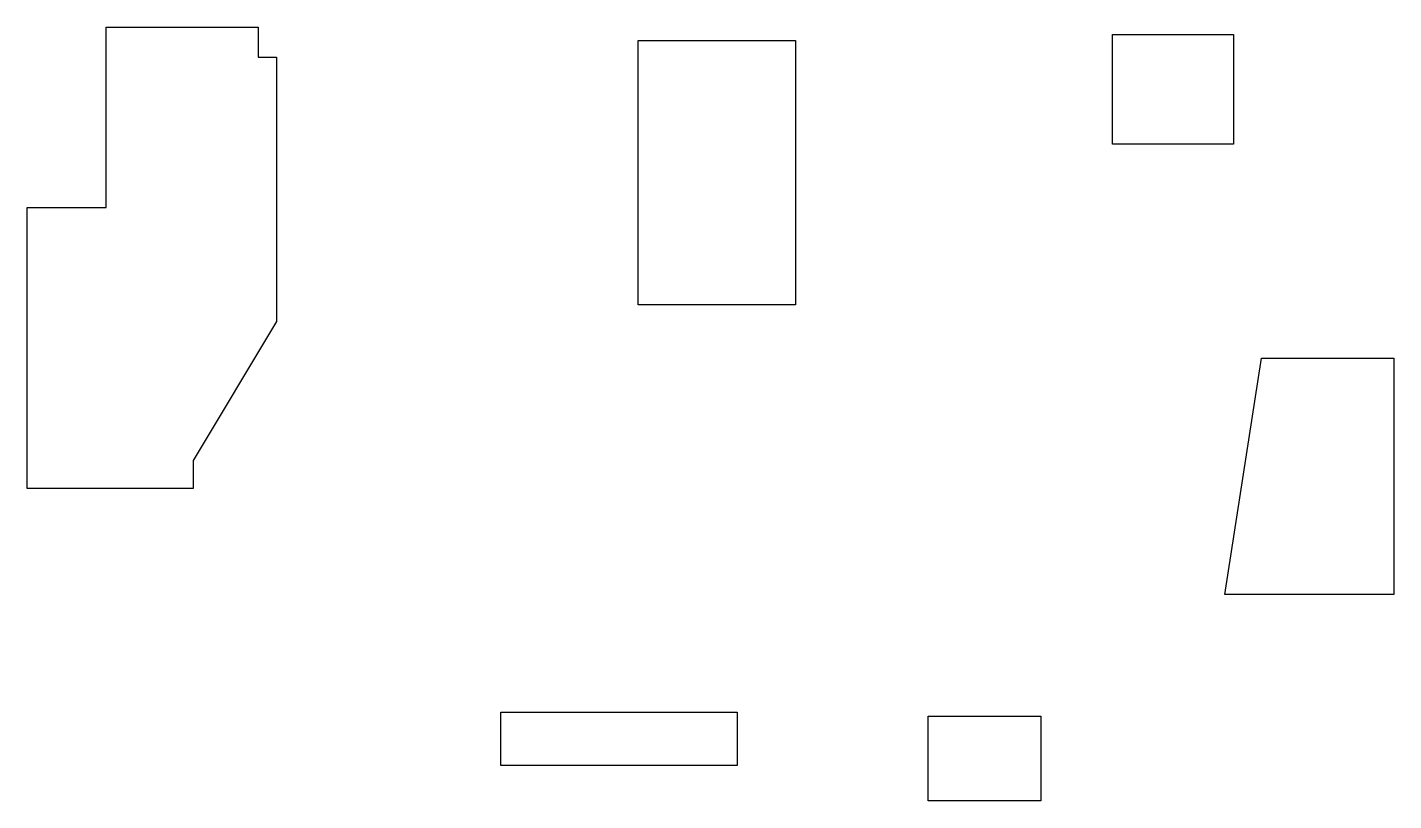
# Model space of a CAD drawing. Header units: millimetres. Extents: x 1315 to 1523, y 1498 to 1511.
# Drawn here: x 1498.59 to 1522.88, y 1497.61 to 1511.35 of the extents above.
import ezdxf

# ---------------------------------------------------------------- set-up
doc = ezdxf.new("R2010")
doc.units = ezdxf.units.MM

msp = doc.modelspace()

# ---------------------------------------------------------------- linework, layer by layer
for points in [[(1501.545, 1503.153), (1498.595, 1503.153), (1498.595, 1508.153), (1499.995, 1508.153), (1499.995, 1511.353), (1502.695, 1511.353), (1502.695, 1510.823), (1503.025, 1510.823), (1503.025, 1506.123), (1501.545, 1503.653)], [(1517.88, 1511.228), (1520.03, 1511.228), (1520.03, 1509.278), (1517.88, 1509.278)], [(1509.45, 1511.118), (1512.25, 1511.118), (1512.25, 1506.418), (1509.45, 1506.418)], [(1520.528, 1505.471), (1522.878, 1505.471), (1522.878, 1501.271), (1519.878, 1501.271)], [(1507.01, 1499.181), (1511.21, 1499.181), (1511.21, 1498.231), (1507.01, 1498.231)], [(1514.605, 1499.107), (1516.605, 1499.107), (1516.605, 1497.607), (1514.605, 1497.607)]]:
    msp.add_lwpolyline(points, close=True)

doc.saveas('drawing.dxf')
